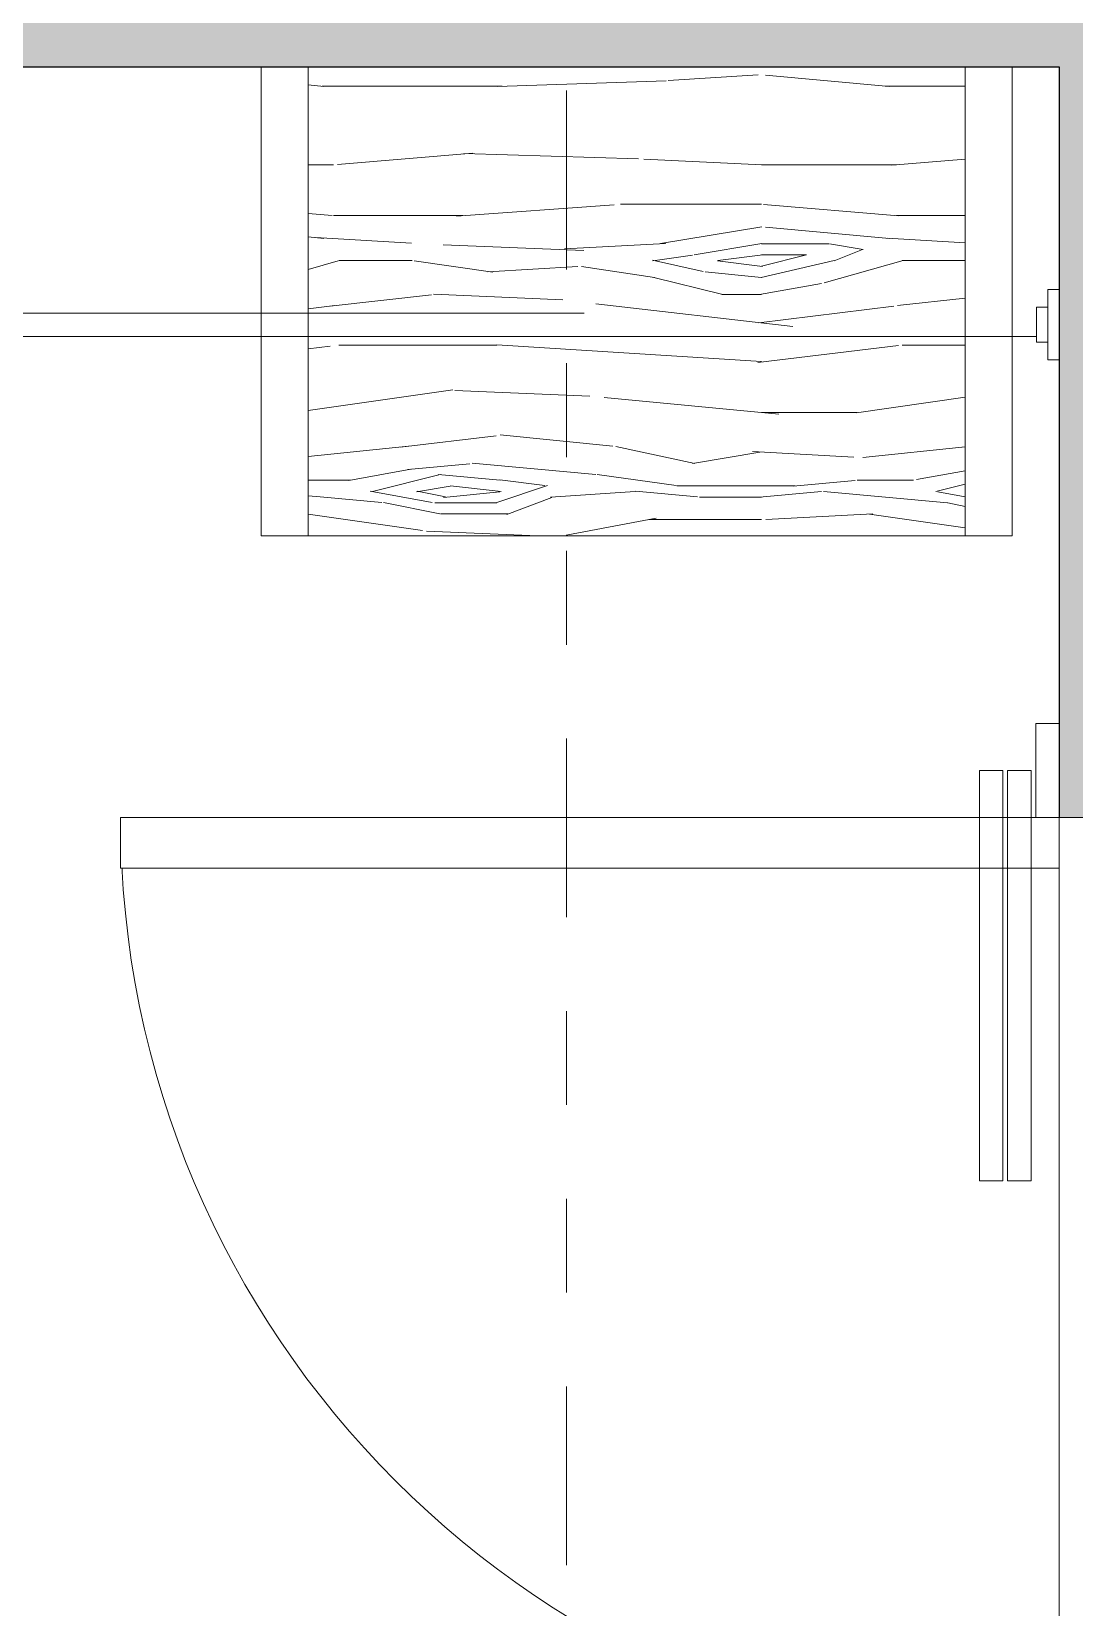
# Model space of a CAD drawing. Header units: metres. Extents: x -54 to 264, y -14 to 31.
# Drawn here: x 30.226 to 31.337, y 10.158 to 11.838 of the extents above; entities that cross this region are included whole.
import ezdxf
from ezdxf.enums import TextEntityAlignment as Align

# ---------------------------------------------------------------- set-up
doc = ezdxf.new("R2010")
doc.units = ezdxf.units.M
doc.header["$LTSCALE"] = 0.001
doc.linetypes.add('DIVIDEX2', pattern=[63.5, 25.4, -12.7, 0, -12.7, 0, -12.7])
doc.linetypes.add('HIDDENX2', pattern=[19.05, 12.7, -6.35])
doc.layers.get('0').update_dxf_attribs({"lineweight": 13, "true_color": 0x000000})
for name, color, linetype, lineweight, true_color in [('Jach-Anotaciones-CalidaddeLínea 0.09', 7, 'Continuous', 9, 0x000000), ('Jach-Anotaciones-Hatch-Lum50%', 9, 'Continuous', 13, 0x808080), ('Jach-Anotaciones-Hatch-Lum80%', 250, 'Continuous', 13, 0x333333), ('JACH-Anotaciones-Lineas-CORTE', 7, 'DIVIDEX2', 18, 0x000000), ('JACH-Anotaciones-Lineas-CORTE @ 0.075', 7, 'DIVIDEX2', 18, 0x000000), ('Jach-Anotaciones-LineasDetalle0.09mm', 7, 'Continuous', 15, 0x000000), ('JACH-Arq-Lineas-Proyeccion', 250, 'HIDDENX2', 13, 0x333333), ('JACH-Arq-Líneas-ProyeccionCerramientos', 7, 'HIDDENX2', 13, 0x000000), ('JACH-Arq-Muros01-Carga', 7, 'Continuous', 25, 0x000000), ('JACH-Arq-Puertas01-', 7, 'Continuous', 13, 0x404040)]:
    doc.layers.add(name, color=color, linetype=linetype, lineweight=lineweight, true_color=true_color)
doc.styles.add('01c-Arial-JACH(3mm)', font='arial.ttf', dxfattribs={"height": 3})

# ---------------------------------------------------------------- blocks, each defined once
blk = doc.blocks.new('*U66')
at = {"lineweight": 0, "ltscale": 100}
blk.add_wipeout([(-0.095, 0), (0.095, 0), (0.095, -1), (-0.095, -1)], dxfattribs=at).dxf.layer = 'Jach-Anotaciones-Hatch-Lum50%'
at = {"lineweight": 0}
blk.add_arc((0.075, 0), 1, 270, 360, dxfattribs=at)
at = {"lineweight": 30}
blk.add_wipeout([(0.075, -0.054), (1.075, -0.054), (1.075, 0), (0.075, 0)], dxfattribs=at)
blk.add_lwpolyline([(0.075, -0.054), (1.075, -0.054), (1.075, 0), (0.075, 0)], close=True)
at = {"layer": 'Jach-Anotaciones-Hatch-Lum50%', "color": 9}
blk.add_lwpolyline([(0.021, 0), (0.021, -1), (0.075, -1), (0.075, 0)], close=True, dxfattribs=at)
blk = doc.blocks.new('*U292')
at = {"linetype": 'DIVIDEX2', "lineweight": 0, "ltscale": 100}
blk.add_lwpolyline([(-810.476, 0), (-344.582, 0)], dxfattribs=at)
at = {"lineweight": 0, "ltscale": 100, "style": '01c-Arial-JACH(3mm)'}
for tag, p in [('JACH-SECCIONMURO', (-815.976, 2.109)), ('NO.DEPLANO', (-815.976, -1.994))]:
    blk.add_attdef(tag, text='', height=3, dxfattribs=at).set_placement(p, align=Align.MIDDLE_CENTER)
blk = doc.blocks.new('*U650')
at = {"layer": 'JACH-Anotaciones-Lineas-CORTE @ 0.075', "xscale": -0.075, "yscale": 0.075, "zscale": 0.075, "rotation": 90}
blk.add_blockref('*U292', (30.7959, -31.0582), dxfattribs=at)

msp = doc.modelspace()

# ---------------------------------------------------------------- hatches: boundary and pattern name
at = {"layer": 'Jach-Anotaciones-Hatch-Lum50%', "ltscale": 100}
h = msp.add_hatch(dxfattribs=at)
h.set_pattern_fill('WOOD7', color=256, scale=0.6, angle=360, pattern_type=2)
h.set_pattern_definition([(349.6952, (86.98607, 28.743796), (3.600000577, -0.599996925), [0.067082, -6.6411216]), (360, (87.0521, 28.7318), (0.6, 0.6), [0.066, -0.534]), (18.4349, (87.11807, 28.7318), (1.20000026, 0.59999904), [0.056921, -1.8404454]), (172.875, (87.17207, 28.749796), (4.20000023, -0.59999897), [0.048374, -4.788981]), (174.8056, (87.12407, 28.755796), (6.0000004, -0.599997135), [0.0662724, -6.560944]), (194.0362, (87.05807, 28.7618), (-1.80000033, -0.59999883), [0.074216, -2.399647]), (9.4623, (87.03407, 28.7438), (3.00000046, 0.59999888), [0.036497, -3.613161]), (353.6598, (87.07007, 28.749796), (-4.79999964, 0.60000095), [0.0543324, -5.3788986]), (185.7106, (87.12407, 28.743796), (-5.399999654, -0.60000079), [0.0602994, -5.969626]), (168.6901, (87.06407, 28.7378), (2.40000045, -0.59999858), [0.030594, -3.0288174]), (354.8056, (86.93207, 28.737796), (-6.0000004, 0.599997135), [0.0662724, -6.560944]), (348.6901, (86.99807, 28.7318), (-2.40000045, 0.59999858), [0.061188, -2.9982234]), (360, (87.0581, 28.7198), (0.6, 0.6), [0.072, -0.528]), (20.556, (87.13007, 28.719796), (3.00000111, 1.1999976), [0.051264, -5.0751384]), (3.8141, (87.178072, 28.737796), (8.399999605, 0.600003674), [0.0902, -8.929778]), (354.8056, (87.26807, 28.743796), (-6.0000004, 0.599997135), [0.0662724, -6.560944]), (360, (87.3341, 28.7378), (0.6, 0.6), [0.066, -0.534]), (5.1944, (86.80007, 28.737796), (6.0000004, 0.599997135), [0.0662724, -6.560944]), (354.8056, (86.86607, 28.743796), (-6.0000004, 0.599997135), [0.0662724, -6.560944]), (360, (86.8001, 28.7498), (0.6, 0.6), [0.036, -0.564]), (5.1944, (86.83607, 28.749796), (6.0000004, 0.599997135), [0.0662724, -6.560944]), (360, (86.9021, 28.7558), (0.6, 0.6), [0.06, -0.54]), (10.3048, (86.96207, 28.755796), (-3.600000577, -0.599996925), [0.067082, -6.6411216]), (5.1944, (87.02807, 28.767796), (6.0000004, 0.599997135), [0.0662724, -6.560944]), (354.8056, (87.09407, 28.773796), (-6.0000004, 0.599997135), [0.0662724, -6.560944]), (354.8056, (87.16007, 28.767796), (-6.0000004, 0.599997135), [0.0662724, -6.560944]), (351.8699, (87.22607, 28.7618), (-3.59999987, 0.59999961), [0.0848526, -4.1577876]), (360, (87.3101, 28.7498), (0.6, 0.6), [0.09, -0.51]), (347.4712, (87.28607, 28.389796), (3.00000019, -0.59999976), [0.055317, -5.4764094]), (354.2894, (87.34007, 28.377796), (-5.399999654, 0.60000079), [0.0602994, -5.969626]), (8.1301, (87.28607, 28.3898), (3.59999987, 0.59999961), [0.0424266, -4.200214]), (9.4623, (87.32807, 28.3958), (3.00000046, 0.59999888), [0.072993, -3.576664]), (360, (86.8001, 28.4078), (0.6, 0.6), [0.072, -0.528]), (350.5377, (86.87207, 28.4078), (-3.00000046, 0.59999888), [0.036497, -3.613161]), (201.8014, (86.90807, 28.4018), (1.80000016, 0.59999995), [0.032311, -3.198788]), (192.9946, (86.878072, 28.389796), (5.40000046, 1.199998547), [0.08005, -7.924948]), (352.875, (87.35207, 28.389796), (-4.20000023, 0.59999897), [0.048374, -4.788981]), (7.125, (87.35207, 28.389796), (4.20000023, 0.59999897), [0.048374, -4.788981]), (360, (86.8001, 28.3958), (0.6, 0.6), [0.048, -0.552]), (194.0362, (86.84807, 28.3958), (-1.80000033, -0.59999883), [0.049477, -2.4243864]), (356.6335, (86.932072, 28.413796), (-9.599999593, 0.600006578), [0.1021764, -10.115456]), (357.7094, (87.034072, 28.407796), (-14.4000000775, 0.599997452), [0.15012, -14.861875]), (3.1798, (87.184072, 28.401796), (10.200000302, 0.599994625), [0.108167, -10.7084874]), (9.4623, (87.29207, 28.4078), (3.00000046, 0.59999888), [0.10949, -3.540168]), (10.3048, (86.80007, 28.353796), (-3.600000577, -0.599996925), [0.067082, -6.6411216]), (15.9454, (86.86607, 28.3658), (-2.40000008, -0.59999993), [0.087361, -4.280705]), (360, (86.9501, 28.3898), (0.6, 0.6), [0.078, -0.522]), (351.8699, (87.02807, 28.3898), (-3.59999987, 0.59999961), [0.0848526, -4.1577876]), (3.5763, (87.112072, 28.377796), (9.000000393, 0.59999443), [0.096187, -9.522544]), (351.2538, (87.208072, 28.383796), (4.199999602, -0.600002518), [0.0789174, -7.81285]), (345.9638, (87.28607, 28.3718), (-1.80000033, 0.59999883), [0.074216, -2.399647]), (360, (87.3581, 28.3538), (0.6, 0.6), [0.042, -0.558]), (174.8056, (86.93207, 28.413796), (6.0000004, -0.599997135), [0.132544, -6.4946724]), (355.2364, (86.80007, 28.449796), (-6.600000568, 0.59999492), [0.144499, -7.080458]), (360, (86.9441, 28.4378), (0.6, 0.6), [0.138, -0.462]), (4.0856, (87.082072, 28.437796), (7.80000009, 0.59999768), [0.168428, -8.252973]), (360, (87.2501, 28.4498), (0.6, 0.6), [0.15, -0.45]), (7.125, (86.80007, 28.323796), (4.20000023, 0.59999897), [0.145121, -4.692234]), (6.3402, (86.94407, 28.341796), (4.79999964, 0.60000095), [0.108665, -5.324566]), (357.5104, (87.052072, 28.353796), (-13.199999688, 0.600010719), [0.13813, -13.674907]), (353.4802, (87.190072, 28.347796), (-15.5999998745, 1.799999715), [0.211367, -20.925331]), (3.0128, (86.800072, 28.713796), (10.800000007, 0.600002463), [0.114158, -11.301621]), (351.8699, (86.91407, 28.7198), (-3.59999987, 0.59999961), [0.127279, -4.1153616]), (357.6141, (87.040072, 28.701796), (-13.800000314, 0.599989662), [0.144125, -14.2683696]), (10.6197, (87.184072, 28.695796), (-6.599999043, -1.20000485), [0.097673, -9.669619]), (360, (87.2801, 28.7138), (0.6, 0.6), [0.12, -0.48]), (356.8202, (86.800072, 28.785796), (-10.200000302, 0.599994625), [0.108167, -10.7084874]), (6.009, (86.908072, 28.779796), (-5.99999985, -0.59999959), [0.11463, -11.348354]), (6.7098, (87.022072, 28.791796), (-5.400000599, -0.599996329), [0.102703, -10.167642]), (354.2894, (87.12407, 28.803796), (-5.399999654, 0.60000079), [0.120599, -5.909327]), (347.9052, (87.244072, 28.791796), (-5.39999916, 1.20000404), [0.085907, -8.504786]), (9.4623, (87.32807, 28.7738), (3.00000046, 0.59999888), [0.072993, -3.576664]), (3.8141, (86.800072, 28.671796), (8.399999605, 0.600003674), [0.0902, -8.929778]), (347.1957, (86.890072, 28.677796), (-7.799998708, 1.800004433), [0.135366, -13.401251]), (360, (87.0221, 28.6478), (0.6, 0.6), [0.15, -0.45]), (5.4403, (87.172072, 28.647796), (-6.600000187, -0.599996023), [0.12657, -12.530444]), (6.7098, (87.298072, 28.659796), (-5.400000599, -0.599996329), [0.102703, -10.167642]), (360, (86.8001, 28.8278), (0.6, 0.6), [0.102, -0.498]), (8.1301, (86.90207, 28.8278), (3.59999987, 0.59999961), [0.169706, -4.072935]), (357.6141, (87.070072, 28.851796), (-13.800000314, 0.599989662), [0.144125, -14.2683696]), (354.4725, (87.214072, 28.845796), (12.6000010316, -1.199991228), [0.186869, -18.500025]), (6.8428, (86.800072, 28.281796), (-10.199999619, -1.200004799), [0.1510764, -14.956538]), (360, (86.9501, 28.2998), (0.6, 0.6), [0.168, -0.432]), (356.3478, (87.118072, 28.299796), (-18.6000005653, 1.199992379), [0.2825736, -27.9748146]), (360, (86.8001, 28.4918), (0.6, 0.6), [0.144, -0.456]), (4.7636, (86.94407, 28.491796), (6.600000568, 0.59999492), [0.144499, -7.080458]), (358.1524, (87.088072, 28.503796), (-18.0000002786, 0.599996604), [0.1860966, -18.4235784]), (357.2737, (87.274072, 28.497796), (-12.000000177, 0.59999761), [0.126143, -12.488135]), (354.8056, (86.80007, 28.587796), (-6.0000004, 0.599997135), [0.132544, -6.4946724]), (360, (86.9321, 28.5758), (0.6, 0.6), [0.192, -0.408]), (1.9092, (87.124072, 28.575796), (17.399999419, 0.6000145446), [0.1801, -17.829897]), (3.5763, (87.304072, 28.581796), (9.000000393, 0.59999443), [0.096187, -9.522544])])
h.paths.add_polyline_path([(30.5209, 11.8), (31.2209, 11.8), (31.2209, 11.3), (30.5209, 11.3)])
at = {"layer": 'Jach-Anotaciones-Hatch-Lum80%', "ltscale": 100}
h = msp.add_hatch(color=256, dxfattribs=at)
h.dxf.hatch_style = 1
h.paths.add_polyline_path([(31.4709, 11), (31.4709, 12.75), (31.3209, 12.75), (31.3209, 11.95), (29.5209, 11.95), (29.5209, 12.75), (29.3709, 12.75), (29.3709, 11.95), (26.4609, 11.95), (26.4609, 12.75), (26.1609, 12.75), (26.1609, 11), (26.4609, 11), (26.4609, 11.8), (29.3709, 11.8), (29.3709, 11), (29.5209, 11), (29.5209, 11.8), (31.3209, 11.8), (31.3209, 11)])
h = msp.add_hatch(color=256, dxfattribs=at)
h.dxf.hatch_style = 1
h.paths.add_polyline_path([(31.4709, 11), (31.4709, 12.75), (31.3209, 12.75), (31.3209, 11.95), (29.5209, 11.95), (29.5209, 12.75), (29.3709, 12.75), (29.3709, 11.95), (26.4609, 11.95), (26.4609, 12.75), (26.1609, 12.75), (26.1609, 11), (26.4609, 11), (26.4609, 11.8), (29.3709, 11.8), (29.3709, 11), (29.5209, 11), (29.5209, 11.8), (31.3209, 11.8), (31.3209, 11)])

# ---------------------------------------------------------------- linework, layer by layer
at = {"layer": 'Jach-Anotaciones-CalidaddeLínea 0.09', "ltscale": 100}
for points in [[(30.5209, 11.3), (30.4709, 11.3), (30.4709, 11.8), (30.5209, 11.8)], [(30.5209, 11.8), (31.2209, 11.8), (31.2209, 11.3), (30.5209, 11.3)], [(31.2209, 11.3), (31.2709, 11.3), (31.2709, 11.8), (31.2209, 11.8)]]:
    msp.add_lwpolyline(points, close=True, dxfattribs=at)
at = {"layer": 'JACH-Arq-Lineas-Proyeccion', "linetype": 'HIDDENX2', "ltscale": 100}
for points in [[(31.3089, 11.5625), (31.3089, 11.4875), (31.3209, 11.4875), (31.3209, 11.5625)], [(31.2969, 11.5437), (31.2969, 11.5063), (31.3089, 11.5063), (31.3089, 11.5437)]]:
    msp.add_lwpolyline(points, close=True, dxfattribs=at)
at = {"layer": 'JACH-Arq-Lineas-Proyeccion', "ltscale": 100}
msp.add_lwpolyline([(31.2969, 11.5125), (29.5449, 11.5125), (29.5449, 11.5375), (31.2969, 11.5375)], close=True, dxfattribs=at)
at = {"layer": 'JACH-Arq-Muros01-Carga', "color": 3, "ltscale": 100}
msp.add_lwpolyline([(31.4709, 11), (31.4709, 12.75), (31.3209, 12.75), (31.3209, 11.95), (29.5209, 11.95), (29.5209, 12.75), (29.3709, 12.75), (29.3709, 11.95), (26.4609, 11.95), (26.4609, 12.75), (26.1609, 12.75), (26.1609, 11), (26.4609, 11), (26.4609, 11.8), (29.3709, 11.8), (29.3709, 11), (29.5209, 11), (29.5209, 11.8), (31.3209, 11.8), (31.3209, 11)], close=True, dxfattribs=at)

# ---------------------------------------------------------------- next in the draw order: block references
at = {"layer": 'JACH-Arq-Puertas01-', "ltscale": 100, "xscale": -1}
msp.add_blockref('*U66', (31.3959, 11), dxfattribs=at)

# ---------------------------------------------------------------- next in the draw order: linework, layer by layer
at = {"layer": 'Jach-Anotaciones-LineasDetalle0.09mm', "ltscale": 100}
msp.add_lwpolyline([(31.2959, 11), (31.3209, 11), (31.3209, 11.1), (31.2959, 11.1)], close=True, dxfattribs=at)
at = {"layer": 'JACH-Arq-Lineas-Proyeccion', "ltscale": 100}
for points in [[(31.2609, 11.05), (31.2609, 10.6125), (31.2359, 10.6125), (31.2359, 11.05)], [(31.2909, 11.05), (31.2909, 10.6125), (31.2659, 10.6125), (31.2659, 11.05)]]:
    msp.add_lwpolyline(points, close=True, dxfattribs=at)
at = {"layer": 'JACH-Arq-Líneas-ProyeccionCerramientos', "lineweight": 0, "ltscale": 100}
msp.add_lwpolyline([(31.3209, 11), (31.3209, 10)], dxfattribs=at)

# ---------------------------------------------------------------- next in the draw order: block references
at = {"layer": 'JACH-Anotaciones-Lineas-CORTE', "lineweight": 0}
msp.add_blockref('*U650', (0, 0), dxfattribs=at)

doc.saveas('drawing.dxf')
